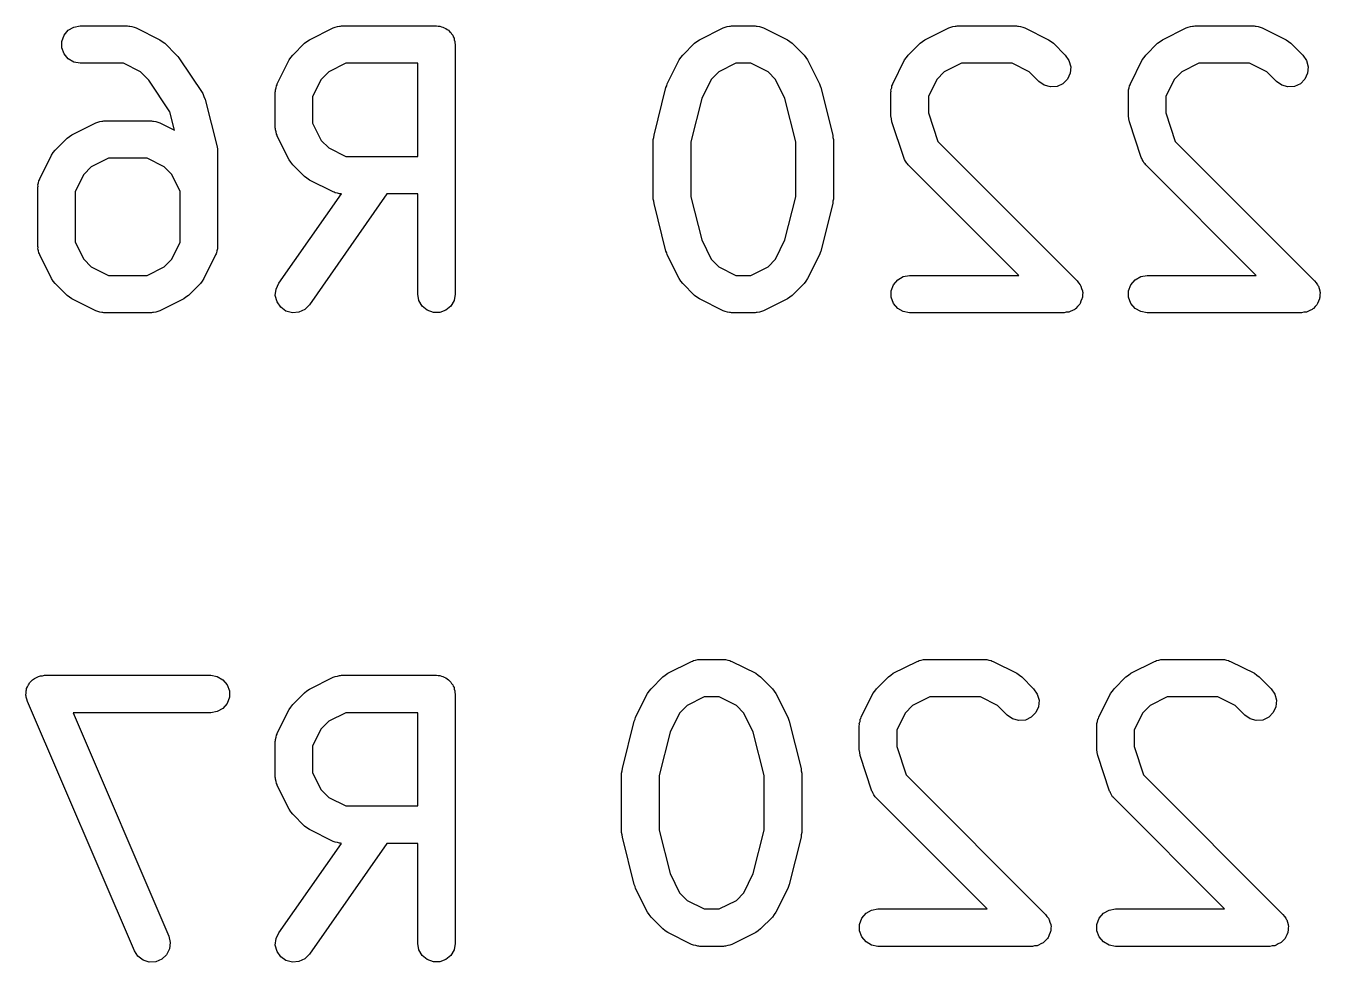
# Model space of a CAD drawing. Extents: x 84 to 155, y -171 to -35.
# Drawn here: x 127.17 to 132.36, y -89.55 to -85.8 of the extents above; entities that cross this region are included whole.
import ezdxf

# ---------------------------------------------------------------- set-up
doc = ezdxf.new("R2010")
doc.units = 0
doc.header["$MEASUREMENT"] = 0
doc.layers.add('BLACK', color=7, linetype='CONTINUOUS')

msp = doc.modelspace()

# ---------------------------------------------------------------- linework, layer by layer
at = {"layer": 'BLACK', "linetype": 'CONTINUOUS'}
for p, q in [((127.315, -85.8629), (127.324, -85.8384)), ((127.324, -85.8384), (127.341, -85.8184)), ((127.341, -85.8184), (127.363, -85.8054)), ((127.363, -85.8054), (127.389, -85.8009)), ((127.389, -85.8009), (127.579, -85.8009)), ((127.579, -85.8009), (127.584, -85.8016)), ((127.584, -85.8016), (127.588, -85.8014)), ((127.588, -85.8014), (127.596, -85.8039)), ((127.596, -85.8039), (127.605, -85.8054)), ((127.605, -85.8054), (127.609, -85.8076)), ((127.609, -85.8076), (127.613, -85.8088)), ((127.613, -85.8088), (127.708, -85.8564)), ((128.308, -85.8564), (128.403, -85.8088)), ((128.403, -85.8088), (128.407, -85.8076)), ((128.407, -85.8076), (128.411, -85.8054)), ((128.411, -85.8054), (128.42, -85.8039)), ((128.42, -85.8039), (128.428, -85.8014)), ((128.428, -85.8014), (128.432, -85.8016)), ((128.432, -85.8016), (128.437, -85.8009)), ((128.437, -85.8009), (128.818, -85.8009)), ((128.818, -85.8009), (128.824, -85.802)), ((128.824, -85.802), (128.831, -85.802)), ((128.831, -85.802), (128.837, -85.8043)), ((128.837, -85.8043), (128.843, -85.8054)), ((128.843, -85.8054), (128.849, -85.8087)), ((128.849, -85.8087), (128.855, -85.8109)), ((128.855, -85.8109), (128.86, -85.8151)), ((128.86, -85.8151), (128.866, -85.8184)), ((128.866, -85.8184), (128.87, -85.8235)), ((128.87, -85.8235), (128.875, -85.8277)), ((128.875, -85.8277), (128.878, -85.8334)), ((128.878, -85.8334), (128.883, -85.8384)), ((128.883, -85.8384), (128.885, -85.8445)), ((129.872, -85.8564), (129.967, -85.8088)), ((129.967, -85.8088), (129.971, -85.8076)), ((129.971, -85.8076), (129.975, -85.8054)), ((129.975, -85.8054), (129.983, -85.8039)), ((129.983, -85.8039), (129.992, -85.8014)), ((129.992, -85.8014), (129.996, -85.8016)), ((129.996, -85.8016), (130, -85.8009)), ((130, -85.8009), (130.096, -85.8009)), ((130.096, -85.8009), (130.1, -85.8016)), ((130.1, -85.8016), (130.104, -85.8014)), ((130.104, -85.8014), (130.113, -85.8039)), ((130.113, -85.8039), (130.121, -85.8054)), ((130.121, -85.8054), (130.125, -85.8076)), ((130.125, -85.8076), (130.129, -85.8088)), ((130.129, -85.8088), (130.225, -85.8564)), ((130.776, -85.8564), (130.872, -85.8088)), ((130.872, -85.8088), (130.876, -85.8076)), ((130.876, -85.8076), (130.88, -85.8054)), ((130.88, -85.8054), (130.888, -85.8039)), ((130.888, -85.8039), (130.897, -85.8014)), ((130.897, -85.8014), (130.901, -85.8016)), ((130.901, -85.8016), (130.905, -85.8009)), ((130.905, -85.8009), (131.143, -85.8009)), ((131.143, -85.8009), (131.148, -85.8016)), ((131.148, -85.8016), (131.152, -85.8014)), ((131.152, -85.8014), (131.16, -85.8039)), ((131.16, -85.8039), (131.169, -85.8054)), ((131.169, -85.8054), (131.173, -85.8076)), ((131.173, -85.8076), (131.177, -85.8088)), ((131.177, -85.8088), (131.272, -85.8564)), ((131.729, -85.8564), (131.824, -85.8088)), ((131.824, -85.8088), (131.828, -85.8076)), ((131.828, -85.8076), (131.832, -85.8054)), ((131.832, -85.8054), (131.841, -85.8039)), ((131.841, -85.8039), (131.849, -85.8014)), ((131.849, -85.8014), (131.853, -85.8016)), ((131.853, -85.8016), (131.858, -85.8009)), ((131.858, -85.8009), (132.096, -85.8009)), ((132.096, -85.8009), (132.1, -85.8016)), ((132.1, -85.8016), (132.104, -85.8014)), ((132.104, -85.8014), (132.113, -85.8039)), ((132.113, -85.8039), (132.121, -85.8054)), ((132.121, -85.8054), (132.125, -85.8076)), ((132.125, -85.8076), (132.129, -85.8088)), ((132.129, -85.8088), (132.225, -85.8564)), ((127.315, -85.8889), (127.315, -85.8629)), ((127.324, -85.9134), (127.315, -85.8889)), ((127.708, -85.8564), (127.718, -85.8636)), ((127.718, -85.8636), (127.728, -85.8705)), ((127.728, -85.8705), (127.775, -85.9181)), ((128.241, -85.9181), (128.288, -85.8705)), ((128.288, -85.8705), (128.298, -85.8636)), ((128.298, -85.8636), (128.308, -85.8564)), ((128.885, -85.8445), (128.888, -85.8502)), ((128.888, -85.8502), (128.889, -85.8567)), ((128.889, -85.8567), (128.891, -85.8629)), ((128.891, -85.8629), (128.891, -85.8694)), ((128.891, -85.8694), (128.893, -85.8759)), ((128.893, -85.8759), (128.893, -86.8759)), ((129.805, -85.9181), (129.852, -85.8705)), ((129.852, -85.8705), (129.862, -85.8636)), ((129.862, -85.8636), (129.872, -85.8564)), ((130.225, -85.8564), (130.234, -85.8636)), ((130.234, -85.8636), (130.244, -85.8705)), ((130.244, -85.8705), (130.292, -85.9181)), ((130.709, -85.9181), (130.757, -85.8705)), ((130.757, -85.8705), (130.767, -85.8636)), ((130.767, -85.8636), (130.776, -85.8564)), ((131.272, -85.8564), (131.282, -85.8636)), ((131.282, -85.8636), (131.292, -85.8705)), ((131.292, -85.8705), (131.339, -85.9181)), ((131.662, -85.9181), (131.709, -85.8705)), ((131.709, -85.8705), (131.719, -85.8636)), ((131.719, -85.8636), (131.729, -85.8564)), ((132.225, -85.8564), (132.234, -85.8636)), ((132.234, -85.8636), (132.244, -85.8705)), ((132.244, -85.8705), (132.292, -85.9181)), ((127.341, -85.9333), (127.324, -85.9134)), ((127.363, -85.9464), (127.341, -85.9333)), ((127.775, -85.9181), (127.78, -85.9242)), ((127.78, -85.9242), (127.785, -85.9295)), ((127.785, -85.9295), (127.88, -86.0724)), ((128.179, -86.0328), (128.227, -85.9376)), ((128.227, -85.9376), (128.234, -85.9279)), ((128.234, -85.9279), (128.241, -85.9181)), ((129.743, -86.0328), (129.791, -85.9376)), ((129.791, -85.9376), (129.798, -85.9279)), ((129.798, -85.9279), (129.805, -85.9181)), ((130.292, -85.9181), (130.299, -85.9279)), ((130.299, -85.9279), (130.306, -85.9376)), ((130.306, -85.9376), (130.353, -86.0328)), ((130.648, -86.0328), (130.695, -85.9376)), ((130.695, -85.9376), (130.702, -85.9279)), ((130.702, -85.9279), (130.709, -85.9181)), ((131.339, -85.9181), (131.354, -85.9394)), ((131.354, -85.9394), (131.361, -85.9646)), ((131.6, -86.0328), (131.648, -85.9376)), ((131.648, -85.9376), (131.655, -85.9279)), ((131.655, -85.9279), (131.662, -85.9181)), ((132.292, -85.9181), (132.307, -85.9394)), ((132.307, -85.9394), (132.313, -85.9646)), ((127.389, -85.9509), (127.363, -85.9464)), ((127.562, -85.9509), (127.389, -85.9509)), ((127.63, -85.9851), (127.562, -85.9509)), ((127.664, -86.0189), (127.63, -85.9851)), ((128.386, -85.9851), (128.355, -86.0155)), ((128.454, -85.9509), (128.386, -85.9851)), ((128.743, -85.9509), (128.454, -85.9509)), ((128.743, -86.3247), (128.743, -85.9509)), ((129.95, -85.9851), (129.919, -86.0155)), ((130.018, -85.9509), (129.95, -85.9851)), ((130.078, -85.9509), (130.018, -85.9509)), ((130.147, -85.9851), (130.078, -85.9509)), ((130.177, -86.0155), (130.147, -85.9851)), ((130.854, -85.9851), (130.824, -86.0155)), ((130.923, -85.9509), (130.854, -85.9851)), ((131.126, -85.9509), (130.923, -85.9509)), ((131.194, -85.9851), (131.126, -85.9509)), ((131.233, -86.0242), (131.194, -85.9851)), ((131.359, -85.9905), (131.348, -86.0141)), ((131.361, -85.9646), (131.359, -85.9905)), ((131.807, -85.9851), (131.776, -86.0155)), ((131.875, -85.9509), (131.807, -85.9851)), ((132.078, -85.9509), (131.875, -85.9509)), ((132.147, -85.9851), (132.078, -85.9509)), ((132.186, -86.0242), (132.147, -85.9851)), ((132.311, -85.9905), (132.3, -86.0141)), ((132.313, -85.9646), (132.311, -85.9905)), ((127.748, -86.1448), (127.664, -86.0189)), ((128.172, -86.0578), (128.174, -86.0494)), ((128.174, -86.0494), (128.176, -86.0407)), ((128.176, -86.0407), (128.178, -86.037)), ((128.178, -86.037), (128.179, -86.0328)), ((128.355, -86.0155), (128.321, -86.0841)), ((129.69, -86.2386), (129.737, -86.0482)), ((129.737, -86.0482), (129.741, -86.0407)), ((129.741, -86.0407), (129.743, -86.0328)), ((129.919, -86.0155), (129.881, -86.0925)), ((130.215, -86.0925), (130.177, -86.0155)), ((130.353, -86.0328), (130.356, -86.0407)), ((130.356, -86.0407), (130.359, -86.0482)), ((130.359, -86.0482), (130.407, -86.2386)), ((130.64, -86.0578), (130.643, -86.0494)), ((130.643, -86.0494), (130.644, -86.0407)), ((130.644, -86.0407), (130.646, -86.037)), ((130.646, -86.037), (130.648, -86.0328)), ((130.824, -86.0155), (130.79, -86.0841)), ((131.255, -86.0391), (131.233, -86.0242)), ((131.28, -86.0458), (131.255, -86.0391)), ((131.306, -86.0436), (131.28, -86.0458)), ((131.329, -86.0326), (131.306, -86.0436)), ((131.348, -86.0141), (131.329, -86.0326)), ((131.593, -86.0578), (131.595, -86.0494)), ((131.595, -86.0494), (131.597, -86.0407)), ((131.597, -86.0407), (131.599, -86.037)), ((131.599, -86.037), (131.6, -86.0328)), ((131.776, -86.0155), (131.742, -86.0841)), ((132.207, -86.0391), (132.186, -86.0242)), ((132.232, -86.0458), (132.207, -86.0391)), ((132.258, -86.0436), (132.232, -86.0458)), ((132.282, -86.0326), (132.258, -86.0436)), ((132.3, -86.0141), (132.282, -86.0326)), ((127.88, -86.0724), (127.885, -86.0841)), ((127.885, -86.0841), (127.89, -86.0958)), ((127.89, -86.0958), (127.938, -86.2863)), ((128.171, -86.0664), (128.172, -86.0621)), ((128.171, -86.2092), (128.171, -86.0664)), ((128.172, -86.0621), (128.172, -86.0578)), ((128.321, -86.0841), (128.321, -86.1915)), ((129.881, -86.0925), (129.837, -86.2661)), ((130.259, -86.2661), (130.215, -86.0925)), ((130.641, -86.0621), (130.64, -86.0578)), ((130.64, -86.0664), (130.641, -86.0621)), ((130.64, -86.1616), (130.64, -86.0664)), ((130.79, -86.0841), (130.79, -86.1494)), ((131.592, -86.0664), (131.593, -86.0621)), ((131.592, -86.1616), (131.592, -86.0664)), ((131.593, -86.0621), (131.593, -86.0578)), ((131.742, -86.0841), (131.742, -86.1494)), ((127.767, -86.2189), (127.748, -86.1448)), ((130.79, -86.1494), (130.828, -86.2639)), ((131.742, -86.1494), (131.78, -86.2639)), ((127.355, -86.2374), (127.451, -86.1898)), ((127.451, -86.1898), (127.455, -86.1885)), ((127.455, -86.1885), (127.459, -86.1864)), ((127.459, -86.1864), (127.467, -86.1848)), ((127.467, -86.1848), (127.476, -86.1823)), ((127.476, -86.1823), (127.48, -86.1826)), ((127.48, -86.1826), (127.484, -86.1818)), ((127.484, -86.1818), (127.675, -86.1818)), ((127.675, -86.1818), (127.679, -86.1826)), ((127.679, -86.1826), (127.683, -86.1823)), ((127.683, -86.1823), (127.692, -86.1848)), ((127.692, -86.1848), (127.7, -86.1864)), ((127.7, -86.1864), (127.704, -86.1885)), ((127.704, -86.1885), (127.708, -86.1898)), ((127.708, -86.1898), (127.767, -86.2189)), ((128.321, -86.1915), (128.355, -86.26)), ((130.642, -86.1734), (130.64, -86.1616)), ((130.644, -86.1853), (130.642, -86.1734)), ((130.691, -86.3282), (130.644, -86.1853)), ((131.594, -86.1734), (131.592, -86.1616)), ((131.596, -86.1853), (131.594, -86.1734)), ((131.644, -86.3282), (131.596, -86.1853)), ((127.288, -86.299), (127.336, -86.2514)), ((127.336, -86.2514), (127.346, -86.2445)), ((127.346, -86.2445), (127.355, -86.2374)), ((128.172, -86.2135), (128.171, -86.2092)), ((128.172, -86.2178), (128.172, -86.2135)), ((128.174, -86.2262), (128.172, -86.2178)), ((128.176, -86.2349), (128.174, -86.2262)), ((128.178, -86.2386), (128.176, -86.2349)), ((128.179, -86.2428), (128.178, -86.2386)), ((128.227, -86.338), (128.179, -86.2428)), ((129.687, -86.2568), (129.689, -86.2478)), ((129.687, -86.4949), (129.687, -86.2568)), ((129.689, -86.2478), (129.69, -86.2386)), ((130.407, -86.2386), (130.407, -86.2478)), ((130.407, -86.2478), (130.409, -86.2568)), ((130.409, -86.2568), (130.409, -86.4949)), ((127.274, -86.3185), (127.281, -86.3089)), ((127.281, -86.3089), (127.288, -86.299)), ((127.938, -86.2863), (127.939, -86.2954)), ((127.939, -86.2954), (127.94, -86.3045)), ((127.94, -86.3045), (127.94, -86.6854)), ((128.355, -86.26), (128.386, -86.2904)), ((128.386, -86.2904), (128.454, -86.3247)), ((129.837, -86.2661), (129.837, -86.4857)), ((130.259, -86.4857), (130.259, -86.2661)), ((130.828, -86.2639), (131.387, -86.8228)), ((131.78, -86.2639), (132.339, -86.8228)), ((127.227, -86.4138), (127.274, -86.3185)), ((127.502, -86.3318), (127.433, -86.3661)), ((127.657, -86.3318), (127.502, -86.3318)), ((127.726, -86.3661), (127.657, -86.3318)), ((128.234, -86.3477), (128.227, -86.338)), ((128.241, -86.3575), (128.234, -86.3477)), ((128.288, -86.4051), (128.241, -86.3575)), ((128.454, -86.3247), (128.743, -86.3247)), ((130.693, -86.332), (130.691, -86.3282)), ((130.694, -86.3361), (130.693, -86.332)), ((130.699, -86.3433), (130.694, -86.3361)), ((130.704, -86.3511), (130.699, -86.3433)), ((130.707, -86.3539), (130.704, -86.3511)), ((130.709, -86.3575), (130.707, -86.3539)), ((131.153, -86.8009), (130.709, -86.3575)), ((131.646, -86.332), (131.644, -86.3282)), ((131.647, -86.3361), (131.646, -86.332)), ((131.652, -86.3433), (131.647, -86.3361)), ((131.656, -86.3511), (131.652, -86.3433)), ((131.659, -86.3539), (131.656, -86.3511)), ((131.662, -86.3575), (131.659, -86.3539)), ((132.105, -86.8009), (131.662, -86.3575)), ((127.403, -86.3965), (127.369, -86.465)), ((127.433, -86.3661), (127.403, -86.3965)), ((127.756, -86.3965), (127.726, -86.3661)), ((127.79, -86.465), (127.756, -86.3965)), ((128.298, -86.412), (128.288, -86.4051)), ((128.308, -86.4192), (128.298, -86.412)), ((127.219, -86.4387), (127.222, -86.4303)), ((127.22, -86.443), (127.219, -86.4387)), ((127.219, -86.4473), (127.22, -86.443)), ((127.219, -86.6854), (127.219, -86.4473)), ((127.222, -86.4303), (127.223, -86.4217)), ((127.223, -86.4217), (127.225, -86.4179)), ((127.225, -86.4179), (127.227, -86.4138)), ((127.369, -86.465), (127.369, -86.6677)), ((127.79, -86.6677), (127.79, -86.465)), ((128.403, -86.4668), (128.308, -86.4192)), ((128.185, -86.8329), (128.436, -86.4745)), ((128.619, -86.4747), (128.308, -86.9189)), ((128.407, -86.468), (128.403, -86.4668)), ((128.411, -86.4702), (128.407, -86.468)), ((128.42, -86.4717), (128.411, -86.4702)), ((128.428, -86.4742), (128.42, -86.4717)), ((128.432, -86.4739), (128.428, -86.4742)), ((128.436, -86.4745), (128.432, -86.4739)), ((128.743, -86.4747), (128.619, -86.4747)), ((128.743, -86.8759), (128.743, -86.4747)), ((129.689, -86.504), (129.687, -86.4949)), ((129.69, -86.5131), (129.689, -86.504)), ((129.737, -86.7036), (129.69, -86.5131)), ((129.837, -86.4857), (129.881, -86.6592)), ((130.215, -86.6592), (130.259, -86.4857)), ((130.407, -86.5131), (130.359, -86.7036)), ((130.409, -86.4949), (130.407, -86.504)), ((130.407, -86.504), (130.407, -86.5131)), ((127.369, -86.6677), (127.403, -86.7362)), ((127.756, -86.7362), (127.79, -86.6677)), ((129.881, -86.6592), (129.919, -86.7362)), ((130.177, -86.7362), (130.215, -86.6592)), ((127.22, -86.6897), (127.219, -86.6854)), ((127.219, -86.694), (127.22, -86.6897)), ((127.222, -86.7024), (127.219, -86.694)), ((127.223, -86.7111), (127.222, -86.7024)), ((127.225, -86.7148), (127.223, -86.7111)), ((127.227, -86.7189), (127.225, -86.7148)), ((127.274, -86.8142), (127.227, -86.7189)), ((127.932, -86.7189), (127.885, -86.8142)), ((127.934, -86.7148), (127.932, -86.7189)), ((127.936, -86.7111), (127.934, -86.7148)), ((127.937, -86.7024), (127.936, -86.7111)), ((127.94, -86.694), (127.937, -86.7024)), ((127.94, -86.6854), (127.939, -86.6897)), ((127.939, -86.6897), (127.94, -86.694)), ((129.741, -86.7111), (129.737, -86.7036)), ((129.743, -86.7189), (129.741, -86.7111)), ((129.791, -86.8142), (129.743, -86.7189)), ((130.353, -86.7189), (130.306, -86.8142)), ((130.356, -86.7111), (130.353, -86.7189)), ((130.359, -86.7036), (130.356, -86.7111)), ((127.403, -86.7362), (127.433, -86.7666)), ((127.433, -86.7666), (127.502, -86.8009)), ((127.657, -86.8009), (127.726, -86.7666)), ((127.726, -86.7666), (127.756, -86.7362)), ((129.919, -86.7362), (129.95, -86.7666)), ((129.95, -86.7666), (130.018, -86.8009)), ((130.078, -86.8009), (130.147, -86.7666)), ((130.147, -86.7666), (130.177, -86.7362)), ((127.281, -86.8238), (127.274, -86.8142)), ((127.288, -86.8337), (127.281, -86.8238)), ((127.502, -86.8009), (127.657, -86.8009)), ((127.878, -86.8238), (127.871, -86.8337)), ((127.885, -86.8142), (127.878, -86.8238)), ((129.798, -86.8238), (129.791, -86.8142)), ((129.805, -86.8337), (129.798, -86.8238)), ((130.018, -86.8009), (130.078, -86.8009)), ((130.299, -86.8238), (130.292, -86.8337)), ((130.306, -86.8142), (130.299, -86.8238)), ((130.65, -86.8384), (130.667, -86.8184)), ((130.667, -86.8184), (130.689, -86.8054)), ((130.689, -86.8054), (130.715, -86.8009)), ((130.715, -86.8009), (131.153, -86.8009)), ((131.387, -86.8228), (131.392, -86.8309)), ((131.602, -86.8384), (131.619, -86.8184)), ((131.619, -86.8184), (131.642, -86.8054)), ((131.642, -86.8054), (131.667, -86.8009)), ((131.667, -86.8009), (132.105, -86.8009)), ((132.339, -86.8228), (132.345, -86.8309)), ((127.336, -86.8813), (127.288, -86.8337)), ((127.871, -86.8337), (127.823, -86.8813)), ((128.171, -86.8824), (128.174, -86.8565)), ((128.174, -86.8565), (128.185, -86.8329)), ((128.747, -86.9015), (128.743, -86.8759)), ((128.893, -86.8759), (128.888, -86.9015)), ((129.852, -86.8813), (129.805, -86.8337)), ((130.292, -86.8337), (130.244, -86.8813)), ((130.641, -86.8629), (130.65, -86.8384)), ((130.641, -86.8889), (130.641, -86.8629)), ((131.392, -86.8309), (131.399, -86.8384)), ((131.399, -86.8384), (131.4, -86.8415)), ((131.4, -86.8415), (131.402, -86.8442)), ((131.402, -86.8442), (131.404, -86.8536)), ((131.404, -86.8536), (131.408, -86.8629)), ((131.408, -86.8629), (131.408, -86.8662)), ((131.408, -86.8662), (131.409, -86.8693)), ((131.409, -86.8693), (131.408, -86.8791)), ((131.408, -86.8791), (131.408, -86.8889)), ((131.593, -86.8629), (131.602, -86.8384)), ((131.593, -86.8889), (131.593, -86.8629)), ((132.345, -86.8309), (132.351, -86.8384)), ((132.351, -86.8384), (132.352, -86.8415)), ((132.352, -86.8415), (132.354, -86.8442)), ((132.354, -86.8442), (132.357, -86.8536)), ((132.357, -86.8536), (132.36, -86.8629)), ((132.36, -86.8629), (132.36, -86.8662)), ((132.36, -86.8662), (132.361, -86.8693)), ((132.361, -86.8693), (132.36, -86.8791)), ((132.36, -86.8791), (132.36, -86.8889)), ((127.346, -86.8882), (127.336, -86.8813)), ((127.355, -86.8953), (127.346, -86.8882)), ((127.451, -86.943), (127.355, -86.8953)), ((127.804, -86.8953), (127.708, -86.943)), ((127.813, -86.8882), (127.804, -86.8953)), ((127.823, -86.8813), (127.813, -86.8882)), ((128.178, -86.9076), (128.171, -86.8824)), ((128.193, -86.9289), (128.178, -86.9076)), ((128.214, -86.9439), (128.193, -86.9289)), ((128.308, -86.9189), (128.289, -86.9373)), ((128.76, -86.9241), (128.747, -86.9015)), ((128.78, -86.9408), (128.76, -86.9241)), ((128.875, -86.9241), (128.855, -86.9408)), ((128.888, -86.9015), (128.875, -86.9241)), ((129.862, -86.8882), (129.852, -86.8813)), ((129.872, -86.8953), (129.862, -86.8882)), ((129.967, -86.943), (129.872, -86.8953)), ((130.225, -86.8953), (130.129, -86.943)), ((130.234, -86.8882), (130.225, -86.8953)), ((130.244, -86.8813), (130.234, -86.8882)), ((130.65, -86.9134), (130.641, -86.8889)), ((130.667, -86.9333), (130.65, -86.9134)), ((131.388, -86.9258), (131.382, -86.9333)), ((131.395, -86.9189), (131.388, -86.9258)), ((131.397, -86.9159), (131.395, -86.9189)), ((131.399, -86.9134), (131.397, -86.9159)), ((131.402, -86.9042), (131.399, -86.9134)), ((131.406, -86.8953), (131.402, -86.9042)), ((131.407, -86.892), (131.406, -86.8953)), ((131.408, -86.8889), (131.407, -86.892)), ((131.602, -86.9134), (131.593, -86.8889)), ((131.619, -86.9333), (131.602, -86.9134)), ((132.341, -86.9258), (132.334, -86.9333)), ((132.348, -86.9189), (132.341, -86.9258)), ((132.349, -86.9159), (132.348, -86.9189)), ((132.351, -86.9134), (132.349, -86.9159)), ((132.355, -86.9042), (132.351, -86.9134)), ((132.359, -86.8953), (132.355, -86.9042)), ((132.36, -86.8889), (132.359, -86.892)), ((132.359, -86.892), (132.359, -86.8953)), ((127.455, -86.9442), (127.451, -86.943)), ((127.459, -86.9464), (127.455, -86.9442)), ((127.467, -86.9479), (127.459, -86.9464)), ((127.476, -86.9504), (127.467, -86.9479)), ((127.48, -86.9501), (127.476, -86.9504)), ((127.484, -86.9509), (127.48, -86.9501)), ((127.675, -86.9509), (127.484, -86.9509)), ((127.679, -86.9501), (127.675, -86.9509)), ((127.683, -86.9504), (127.679, -86.9501)), ((127.692, -86.9479), (127.683, -86.9504)), ((127.7, -86.9464), (127.692, -86.9479)), ((127.704, -86.9442), (127.7, -86.9464)), ((127.708, -86.943), (127.704, -86.9442)), ((128.24, -86.9506), (128.214, -86.9439)), ((128.266, -86.9483), (128.24, -86.9506)), ((128.289, -86.9373), (128.266, -86.9483)), ((128.805, -86.9497), (128.78, -86.9408)), ((128.831, -86.9497), (128.805, -86.9497)), ((128.855, -86.9408), (128.831, -86.9497)), ((129.971, -86.9442), (129.967, -86.943)), ((129.975, -86.9464), (129.971, -86.9442)), ((129.984, -86.9479), (129.975, -86.9464)), ((129.992, -86.9504), (129.984, -86.9479)), ((129.996, -86.9501), (129.992, -86.9504)), ((130, -86.9509), (129.996, -86.9501)), ((130.096, -86.9509), (130, -86.9509)), ((130.1, -86.9501), (130.096, -86.9509)), ((130.104, -86.9504), (130.1, -86.9501)), ((130.113, -86.9479), (130.104, -86.9504)), ((130.121, -86.9464), (130.113, -86.9479)), ((130.125, -86.9442), (130.121, -86.9464)), ((130.129, -86.943), (130.125, -86.9442)), ((130.689, -86.9464), (130.667, -86.9333)), ((130.715, -86.9509), (130.689, -86.9464)), ((131.334, -86.9509), (130.715, -86.9509)), ((131.343, -86.9492), (131.334, -86.9509)), ((131.353, -86.9483), (131.343, -86.9492)), ((131.356, -86.9469), (131.353, -86.9483)), ((131.359, -86.9464), (131.356, -86.9469)), ((131.368, -86.9415), (131.359, -86.9464)), ((131.377, -86.9373), (131.368, -86.9415)), ((131.379, -86.935), (131.377, -86.9373)), ((131.382, -86.9333), (131.379, -86.935)), ((131.642, -86.9464), (131.619, -86.9333)), ((131.667, -86.9509), (131.642, -86.9464)), ((132.286, -86.9509), (131.667, -86.9509)), ((132.296, -86.9492), (132.286, -86.9509)), ((132.306, -86.9483), (132.296, -86.9492)), ((132.309, -86.9469), (132.306, -86.9483)), ((132.312, -86.9464), (132.309, -86.9469)), ((132.32, -86.9415), (132.312, -86.9464)), ((132.329, -86.9373), (132.32, -86.9415)), ((132.332, -86.935), (132.329, -86.9373)), ((132.334, -86.9333), (132.332, -86.935)), ((129.745, -88.3964), (129.84, -88.3488)), ((129.84, -88.3488), (129.844, -88.3476)), ((129.844, -88.3476), (129.848, -88.3454)), ((129.848, -88.3454), (129.856, -88.3439)), ((129.856, -88.3439), (129.865, -88.3414)), ((129.865, -88.3414), (129.869, -88.3416)), ((129.869, -88.3416), (129.874, -88.3409)), ((129.874, -88.3409), (129.969, -88.3409)), ((129.969, -88.3409), (129.973, -88.3416)), ((129.973, -88.3416), (129.977, -88.3414)), ((129.977, -88.3414), (129.986, -88.3439)), ((129.986, -88.3439), (129.994, -88.3454)), ((129.994, -88.3454), (129.998, -88.3476)), ((129.998, -88.3476), (130.002, -88.3488)), ((130.002, -88.3488), (130.098, -88.3964)), ((130.649, -88.3964), (130.745, -88.3488)), ((130.745, -88.3488), (130.749, -88.3476)), ((130.749, -88.3476), (130.753, -88.3454)), ((130.753, -88.3454), (130.761, -88.3439)), ((130.761, -88.3439), (130.77, -88.3414)), ((130.77, -88.3414), (130.774, -88.3416)), ((130.774, -88.3416), (130.778, -88.3409)), ((130.778, -88.3409), (131.016, -88.3409)), ((131.016, -88.3409), (131.021, -88.3416)), ((131.021, -88.3416), (131.025, -88.3414)), ((131.025, -88.3414), (131.033, -88.3439)), ((131.033, -88.3439), (131.042, -88.3454)), ((131.042, -88.3454), (131.046, -88.3476)), ((131.046, -88.3476), (131.05, -88.3488)), ((131.05, -88.3488), (131.145, -88.3964)), ((131.602, -88.3964), (131.697, -88.3488)), ((131.697, -88.3488), (131.701, -88.3476)), ((131.701, -88.3476), (131.705, -88.3454)), ((131.705, -88.3454), (131.714, -88.3439)), ((131.714, -88.3439), (131.722, -88.3414)), ((131.722, -88.3414), (131.726, -88.3416)), ((131.726, -88.3416), (131.731, -88.3409)), ((131.731, -88.3409), (131.969, -88.3409)), ((131.969, -88.3409), (131.973, -88.3416)), ((131.973, -88.3416), (131.977, -88.3414)), ((131.977, -88.3414), (131.986, -88.3439)), ((131.986, -88.3439), (131.994, -88.3454)), ((131.994, -88.3454), (131.998, -88.3476)), ((131.998, -88.3476), (132.002, -88.3488)), ((132.002, -88.3488), (132.098, -88.3964)), ((127.184, -88.4384), (127.186, -88.4345)), ((127.186, -88.4345), (127.192, -88.4285)), ((127.192, -88.4285), (127.198, -88.4219)), ((127.198, -88.4219), (127.202, -88.4197)), ((127.202, -88.4197), (127.205, -88.4166)), ((127.205, -88.4166), (127.213, -88.4132)), ((127.213, -88.4132), (127.221, -88.4089)), ((127.221, -88.4089), (127.225, -88.4081)), ((127.225, -88.4081), (127.229, -88.4064)), ((127.229, -88.4064), (127.238, -88.4059)), ((127.238, -88.4059), (127.246, -88.4044)), ((127.246, -88.4044), (127.913, -88.4044)), ((127.913, -88.4044), (127.938, -88.4089)), ((127.938, -88.4089), (127.961, -88.4219)), ((127.961, -88.4219), (127.978, -88.4419)), ((128.308, -88.4599), (128.403, -88.4123)), ((128.403, -88.4123), (128.407, -88.4111)), ((128.407, -88.4111), (128.411, -88.4089)), ((128.411, -88.4089), (128.42, -88.4074)), ((128.42, -88.4074), (128.428, -88.4049)), ((128.428, -88.4049), (128.432, -88.4051)), ((128.432, -88.4051), (128.437, -88.4044)), ((128.437, -88.4044), (128.818, -88.4044)), ((128.818, -88.4044), (128.824, -88.4055)), ((128.824, -88.4055), (128.831, -88.4055)), ((128.831, -88.4055), (128.837, -88.4078)), ((128.837, -88.4078), (128.843, -88.4089)), ((128.843, -88.4089), (128.849, -88.4122)), ((128.849, -88.4122), (128.855, -88.4144)), ((128.855, -88.4144), (128.86, -88.4186)), ((128.86, -88.4186), (128.866, -88.4219)), ((128.866, -88.4219), (128.87, -88.427)), ((128.87, -88.427), (128.875, -88.4312)), ((128.875, -88.4312), (128.878, -88.4369)), ((128.878, -88.4369), (128.883, -88.4419)), ((129.678, -88.4581), (129.725, -88.4105)), ((129.725, -88.4105), (129.735, -88.4036)), ((129.735, -88.4036), (129.745, -88.3964)), ((130.098, -88.3964), (130.107, -88.4036)), ((130.107, -88.4036), (130.117, -88.4105)), ((130.117, -88.4105), (130.165, -88.4581)), ((130.582, -88.4581), (130.63, -88.4105)), ((130.63, -88.4105), (130.64, -88.4036)), ((130.64, -88.4036), (130.649, -88.3964)), ((131.145, -88.3964), (131.155, -88.4036)), ((131.155, -88.4036), (131.165, -88.4105)), ((131.165, -88.4105), (131.212, -88.4581)), ((131.535, -88.4581), (131.582, -88.4105)), ((131.582, -88.4105), (131.592, -88.4036)), ((131.592, -88.4036), (131.602, -88.3964)), ((132.098, -88.3964), (132.107, -88.4036)), ((132.107, -88.4036), (132.117, -88.4105)), ((132.117, -88.4105), (132.165, -88.4581)), ((127.171, -88.4836), (127.172, -88.475)), ((127.172, -88.4879), (127.171, -88.4836)), ((127.172, -88.4664), (127.174, -88.4621)), ((127.172, -88.475), (127.172, -88.4664)), ((127.172, -88.4924), (127.172, -88.4879)), ((127.174, -88.4577), (127.178, -88.45)), ((127.174, -88.4621), (127.174, -88.4577)), ((127.178, -88.45), (127.181, -88.4419)), ((127.181, -88.4419), (127.184, -88.4384)), ((127.978, -88.4419), (127.987, -88.4664)), ((127.987, -88.4664), (127.987, -88.4924)), ((128.241, -88.5216), (128.288, -88.474)), ((128.288, -88.474), (128.298, -88.4671)), ((128.298, -88.4671), (128.308, -88.4599)), ((128.883, -88.4419), (128.885, -88.448)), ((128.885, -88.448), (128.888, -88.4537)), ((128.888, -88.4537), (128.889, -88.4602)), ((128.889, -88.4602), (128.891, -88.4664)), ((128.891, -88.4664), (128.891, -88.4729)), ((128.891, -88.4729), (128.893, -88.4794)), ((128.893, -88.4794), (128.893, -89.4794)), ((129.616, -88.5728), (129.664, -88.4776)), ((129.664, -88.4776), (129.671, -88.4679)), ((129.671, -88.4679), (129.678, -88.4581)), ((130.165, -88.4581), (130.172, -88.4679)), ((130.172, -88.4679), (130.179, -88.4776)), ((130.179, -88.4776), (130.226, -88.5728)), ((130.521, -88.5728), (130.568, -88.4776)), ((130.568, -88.4776), (130.575, -88.4679)), ((130.575, -88.4679), (130.582, -88.4581)), ((131.212, -88.4581), (131.227, -88.4794)), ((131.227, -88.4794), (131.234, -88.5046)), ((131.473, -88.5728), (131.521, -88.4776)), ((131.521, -88.4776), (131.528, -88.4679)), ((131.528, -88.4679), (131.535, -88.4581)), ((132.165, -88.4581), (132.18, -88.4794)), ((132.18, -88.4794), (132.186, -88.5046)), ((127.175, -88.5005), (127.172, -88.4924)), ((127.177, -88.5089), (127.175, -88.5005)), ((127.606, -89.5089), (127.177, -88.5089)), ((127.961, -88.5368), (127.938, -88.5499)), ((127.978, -88.5169), (127.961, -88.5368)), ((127.987, -88.4924), (127.978, -88.5169)), ((128.179, -88.6363), (128.227, -88.5411)), ((128.227, -88.5411), (128.234, -88.5314)), ((128.234, -88.5314), (128.241, -88.5216)), ((129.823, -88.5251), (129.792, -88.5555)), ((129.891, -88.4909), (129.823, -88.5251)), ((129.951, -88.4909), (129.891, -88.4909)), ((130.02, -88.5251), (129.951, -88.4909)), ((130.05, -88.5555), (130.02, -88.5251)), ((130.727, -88.5251), (130.697, -88.5555)), ((130.796, -88.4909), (130.727, -88.5251)), ((130.999, -88.4909), (130.796, -88.4909)), ((131.067, -88.5251), (130.999, -88.4909)), ((131.106, -88.5642), (131.067, -88.5251)), ((131.232, -88.5305), (131.221, -88.5541)), ((131.234, -88.5046), (131.232, -88.5305)), ((131.68, -88.5251), (131.649, -88.5555)), ((131.748, -88.4909), (131.68, -88.5251)), ((131.951, -88.4909), (131.748, -88.4909)), ((132.02, -88.5251), (131.951, -88.4909)), ((132.059, -88.5642), (132.02, -88.5251)), ((132.184, -88.5305), (132.173, -88.5541)), ((132.186, -88.5046), (132.184, -88.5305)), ((127.913, -88.5544), (127.36, -88.5544)), ((127.36, -88.5544), (127.744, -89.4498)), ((127.938, -88.5499), (127.913, -88.5544)), ((128.386, -88.5886), (128.355, -88.619)), ((128.454, -88.5544), (128.386, -88.5886)), ((128.743, -88.5544), (128.454, -88.5544)), ((128.743, -88.9282), (128.743, -88.5544)), ((129.563, -88.7786), (129.61, -88.5882)), ((129.61, -88.5882), (129.614, -88.5807)), ((129.614, -88.5807), (129.616, -88.5728)), ((129.792, -88.5555), (129.754, -88.6325)), ((130.088, -88.6325), (130.05, -88.5555)), ((130.226, -88.5728), (130.229, -88.5807)), ((130.229, -88.5807), (130.232, -88.5882)), ((130.232, -88.5882), (130.28, -88.7786)), ((130.513, -88.5978), (130.516, -88.5894)), ((130.516, -88.5894), (130.517, -88.5807)), ((130.517, -88.5807), (130.519, -88.577)), ((130.519, -88.577), (130.521, -88.5728)), ((130.697, -88.5555), (130.663, -88.6241)), ((131.128, -88.5791), (131.106, -88.5642)), ((131.153, -88.5858), (131.128, -88.5791)), ((131.179, -88.5836), (131.153, -88.5858)), ((131.202, -88.5726), (131.179, -88.5836)), ((131.221, -88.5541), (131.202, -88.5726)), ((131.466, -88.5978), (131.468, -88.5894)), ((131.468, -88.5894), (131.47, -88.5807)), ((131.47, -88.5807), (131.472, -88.577)), ((131.472, -88.577), (131.473, -88.5728)), ((131.649, -88.5555), (131.615, -88.6241)), ((132.08, -88.5791), (132.059, -88.5642)), ((132.105, -88.5858), (132.08, -88.5791)), ((132.131, -88.5836), (132.105, -88.5858)), ((132.155, -88.5726), (132.131, -88.5836)), ((132.173, -88.5541), (132.155, -88.5726)), ((128.174, -88.6529), (128.176, -88.6442)), ((128.176, -88.6442), (128.178, -88.6405)), ((128.178, -88.6405), (128.179, -88.6363)), ((128.355, -88.619), (128.321, -88.6876)), ((129.754, -88.6325), (129.71, -88.8061)), ((130.132, -88.8061), (130.088, -88.6325)), ((130.514, -88.6021), (130.513, -88.5978)), ((130.513, -88.6064), (130.514, -88.6021)), ((130.513, -88.7016), (130.513, -88.6064)), ((130.663, -88.6241), (130.663, -88.6894)), ((131.465, -88.6064), (131.466, -88.6021)), ((131.465, -88.7016), (131.465, -88.6064)), ((131.466, -88.6021), (131.466, -88.5978)), ((131.615, -88.6241), (131.615, -88.6894)), ((128.171, -88.6699), (128.172, -88.6656)), ((128.171, -88.8127), (128.171, -88.6699)), ((128.172, -88.6613), (128.174, -88.6529)), ((128.172, -88.6656), (128.172, -88.6613)), ((128.321, -88.6876), (128.321, -88.795)), ((130.663, -88.6894), (130.701, -88.8039)), ((131.615, -88.6894), (131.653, -88.8039)), ((130.515, -88.7134), (130.513, -88.7016)), ((130.517, -88.7253), (130.515, -88.7134)), ((130.564, -88.8682), (130.517, -88.7253)), ((131.467, -88.7134), (131.465, -88.7016)), ((131.469, -88.7253), (131.467, -88.7134)), ((131.517, -88.8682), (131.469, -88.7253)), ((128.321, -88.795), (128.355, -88.8635)), ((129.56, -88.7968), (129.562, -88.7878)), ((129.56, -89.0349), (129.56, -88.7968)), ((129.562, -88.7878), (129.563, -88.7786)), ((130.28, -88.7786), (130.28, -88.7878)), ((130.28, -88.7878), (130.282, -88.7968)), ((130.282, -88.7968), (130.282, -89.0349)), ((128.172, -88.817), (128.171, -88.8127)), ((128.172, -88.8213), (128.172, -88.817)), ((128.174, -88.8297), (128.172, -88.8213)), ((128.176, -88.8384), (128.174, -88.8297)), ((128.178, -88.8421), (128.176, -88.8384)), ((128.179, -88.8463), (128.178, -88.8421)), ((128.227, -88.9415), (128.179, -88.8463)), ((129.71, -88.8061), (129.71, -89.0257)), ((130.132, -89.0257), (130.132, -88.8061)), ((130.701, -88.8039), (131.26, -89.3628)), ((131.653, -88.8039), (132.212, -89.3628)), ((128.355, -88.8635), (128.386, -88.8939)), ((128.386, -88.8939), (128.454, -88.9282)), ((130.566, -88.872), (130.564, -88.8682)), ((130.567, -88.8761), (130.566, -88.872)), ((130.572, -88.8833), (130.567, -88.8761)), ((130.577, -88.8911), (130.572, -88.8833)), ((130.58, -88.8939), (130.577, -88.8911)), ((130.582, -88.8975), (130.58, -88.8939)), ((131.026, -89.3409), (130.582, -88.8975)), ((131.519, -88.872), (131.517, -88.8682)), ((131.52, -88.8761), (131.519, -88.872)), ((131.525, -88.8833), (131.52, -88.8761)), ((131.529, -88.8911), (131.525, -88.8833)), ((131.532, -88.8939), (131.529, -88.8911)), ((131.535, -88.8975), (131.532, -88.8939)), ((131.978, -89.3409), (131.535, -88.8975)), ((128.234, -88.9512), (128.227, -88.9415)), ((128.241, -88.961), (128.234, -88.9512)), ((128.454, -88.9282), (128.743, -88.9282)), ((128.288, -89.0086), (128.241, -88.961)), ((128.298, -89.0155), (128.288, -89.0086)), ((128.308, -89.0227), (128.298, -89.0155)), ((128.403, -89.0703), (128.308, -89.0227)), ((129.562, -89.044), (129.56, -89.0349)), ((129.563, -89.0531), (129.562, -89.044)), ((129.61, -89.2436), (129.563, -89.0531)), ((129.71, -89.0257), (129.754, -89.1992)), ((130.088, -89.1992), (130.132, -89.0257)), ((130.28, -89.0531), (130.232, -89.2436)), ((130.282, -89.0349), (130.28, -89.044)), ((130.28, -89.044), (130.28, -89.0531)), ((128.185, -89.4364), (128.436, -89.078)), ((128.619, -89.0782), (128.308, -89.5224)), ((128.407, -89.0715), (128.403, -89.0703)), ((128.411, -89.0737), (128.407, -89.0715)), ((128.42, -89.0752), (128.411, -89.0737)), ((128.428, -89.0777), (128.42, -89.0752)), ((128.432, -89.0774), (128.428, -89.0777)), ((128.436, -89.078), (128.432, -89.0774)), ((128.743, -89.0782), (128.619, -89.0782)), ((128.743, -89.4794), (128.743, -89.0782)), ((129.754, -89.1992), (129.792, -89.2762)), ((130.05, -89.2762), (130.088, -89.1992)), ((129.614, -89.2511), (129.61, -89.2436)), ((129.616, -89.2589), (129.614, -89.2511)), ((129.664, -89.3542), (129.616, -89.2589)), ((130.226, -89.2589), (130.179, -89.3542)), ((130.229, -89.2511), (130.226, -89.2589)), ((130.232, -89.2436), (130.229, -89.2511)), ((129.792, -89.2762), (129.823, -89.3066)), ((129.823, -89.3066), (129.891, -89.3409)), ((129.951, -89.3409), (130.02, -89.3066)), ((130.02, -89.3066), (130.05, -89.2762)), ((129.671, -89.3638), (129.664, -89.3542)), ((129.678, -89.3737), (129.671, -89.3638)), ((129.891, -89.3409), (129.951, -89.3409)), ((130.172, -89.3638), (130.165, -89.3737)), ((130.179, -89.3542), (130.172, -89.3638)), ((130.523, -89.3784), (130.54, -89.3584)), ((130.54, -89.3584), (130.562, -89.3454)), ((130.562, -89.3454), (130.588, -89.3409)), ((130.588, -89.3409), (131.026, -89.3409)), ((131.26, -89.3628), (131.265, -89.3709)), ((131.265, -89.3709), (131.272, -89.3784)), ((131.475, -89.3784), (131.492, -89.3584)), ((131.492, -89.3584), (131.515, -89.3454)), ((131.515, -89.3454), (131.54, -89.3409)), ((131.54, -89.3409), (131.978, -89.3409)), ((132.212, -89.3628), (132.218, -89.3709)), ((132.218, -89.3709), (132.224, -89.3784)), ((129.725, -89.4213), (129.678, -89.3737)), ((129.735, -89.4282), (129.725, -89.4213)), ((130.117, -89.4213), (130.107, -89.4282)), ((130.165, -89.3737), (130.117, -89.4213)), ((130.514, -89.4029), (130.523, -89.3784)), ((130.514, -89.4289), (130.514, -89.4029)), ((131.272, -89.3784), (131.273, -89.3815)), ((131.273, -89.3815), (131.275, -89.3842)), ((131.275, -89.3842), (131.277, -89.3936)), ((131.277, -89.3936), (131.281, -89.4029)), ((131.281, -89.4029), (131.281, -89.4062)), ((131.281, -89.4062), (131.282, -89.4093)), ((131.282, -89.4093), (131.281, -89.4191)), ((131.281, -89.4191), (131.281, -89.4289)), ((131.466, -89.4029), (131.475, -89.3784)), ((131.466, -89.4289), (131.466, -89.4029)), ((132.224, -89.3784), (132.225, -89.3815)), ((132.225, -89.3815), (132.227, -89.3842)), ((132.227, -89.3842), (132.23, -89.3936)), ((132.23, -89.3936), (132.233, -89.4029)), ((132.233, -89.4029), (132.233, -89.4062)), ((132.233, -89.4062), (132.234, -89.4093)), ((132.234, -89.4093), (132.233, -89.4191)), ((132.233, -89.4191), (132.233, -89.4289)), ((127.744, -89.4498), (127.75, -89.4752)), ((127.75, -89.4752), (127.747, -89.5011)), ((128.171, -89.4859), (128.174, -89.46)), ((128.174, -89.46), (128.185, -89.4364)), ((129.745, -89.4353), (129.735, -89.4282)), ((129.84, -89.483), (129.745, -89.4353)), ((130.098, -89.4353), (130.002, -89.483)), ((130.107, -89.4282), (130.098, -89.4353)), ((130.523, -89.4534), (130.514, -89.4289)), ((130.54, -89.4733), (130.523, -89.4534)), ((130.562, -89.4864), (130.54, -89.4733)), ((131.252, -89.475), (131.25, -89.4773)), ((131.255, -89.4733), (131.252, -89.475)), ((131.261, -89.4658), (131.255, -89.4733)), ((131.268, -89.4589), (131.261, -89.4658)), ((131.27, -89.4559), (131.268, -89.4589)), ((131.272, -89.4534), (131.27, -89.4559)), ((131.275, -89.4442), (131.272, -89.4534)), ((131.279, -89.4353), (131.275, -89.4442)), ((131.28, -89.432), (131.279, -89.4353)), ((131.281, -89.4289), (131.28, -89.432)), ((131.475, -89.4534), (131.466, -89.4289)), ((131.492, -89.4733), (131.475, -89.4534)), ((131.515, -89.4864), (131.492, -89.4733)), ((132.205, -89.475), (132.202, -89.4773)), ((132.207, -89.4733), (132.205, -89.475)), ((132.214, -89.4658), (132.207, -89.4733)), ((132.221, -89.4589), (132.214, -89.4658)), ((132.222, -89.4559), (132.221, -89.4589)), ((132.224, -89.4534), (132.222, -89.4559)), ((132.228, -89.4442), (132.224, -89.4534)), ((132.232, -89.4353), (132.228, -89.4442)), ((132.233, -89.4289), (132.232, -89.432)), ((132.232, -89.432), (132.232, -89.4353)), ((127.62, -89.5307), (127.606, -89.5089)), ((127.735, -89.5243), (127.716, -89.5421)), ((127.747, -89.5011), (127.735, -89.5243)), ((128.178, -89.5111), (128.171, -89.4859)), ((128.193, -89.5324), (128.178, -89.5111)), ((128.308, -89.5224), (128.289, -89.5408)), ((128.747, -89.505), (128.743, -89.4794)), ((128.76, -89.5276), (128.747, -89.505)), ((128.888, -89.505), (128.875, -89.5276)), ((128.893, -89.4794), (128.888, -89.505)), ((129.844, -89.4842), (129.84, -89.483)), ((129.848, -89.4864), (129.844, -89.4842)), ((129.857, -89.4879), (129.848, -89.4864)), ((129.865, -89.4904), (129.857, -89.4879)), ((129.869, -89.4901), (129.865, -89.4904)), ((129.874, -89.4909), (129.869, -89.4901)), ((129.969, -89.4909), (129.874, -89.4909)), ((129.973, -89.4901), (129.969, -89.4909)), ((129.977, -89.4904), (129.973, -89.4901)), ((129.986, -89.4879), (129.977, -89.4904)), ((129.994, -89.4864), (129.986, -89.4879)), ((129.998, -89.4842), (129.994, -89.4864)), ((130.002, -89.483), (129.998, -89.4842)), ((130.588, -89.4909), (130.562, -89.4864)), ((131.207, -89.4909), (130.588, -89.4909)), ((131.216, -89.4892), (131.207, -89.4909)), ((131.226, -89.4883), (131.216, -89.4892)), ((131.229, -89.4869), (131.226, -89.4883)), ((131.232, -89.4864), (131.229, -89.4869)), ((131.241, -89.4815), (131.232, -89.4864)), ((131.25, -89.4773), (131.241, -89.4815)), ((131.54, -89.4909), (131.515, -89.4864)), ((132.159, -89.4909), (131.54, -89.4909)), ((132.169, -89.4892), (132.159, -89.4909)), ((132.179, -89.4883), (132.169, -89.4892)), ((132.182, -89.4869), (132.179, -89.4883)), ((132.185, -89.4864), (132.182, -89.4869)), ((132.193, -89.4815), (132.185, -89.4864)), ((132.202, -89.4773), (132.193, -89.4815)), ((127.641, -89.5463), (127.62, -89.5307)), ((127.666, -89.5539), (127.641, -89.5463)), ((127.692, -89.5524), (127.666, -89.5539)), ((127.716, -89.5421), (127.692, -89.5524)), ((128.214, -89.5474), (128.193, -89.5324)), ((128.24, -89.5541), (128.214, -89.5474)), ((128.266, -89.5518), (128.24, -89.5541)), ((128.289, -89.5408), (128.266, -89.5518)), ((128.78, -89.5443), (128.76, -89.5276)), ((128.805, -89.5532), (128.78, -89.5443)), ((128.831, -89.5532), (128.805, -89.5532)), ((128.855, -89.5443), (128.831, -89.5532)), ((128.875, -89.5276), (128.855, -89.5443))]:
    msp.add_line(p, q, dxfattribs=at)

doc.saveas('drawing.dxf')
